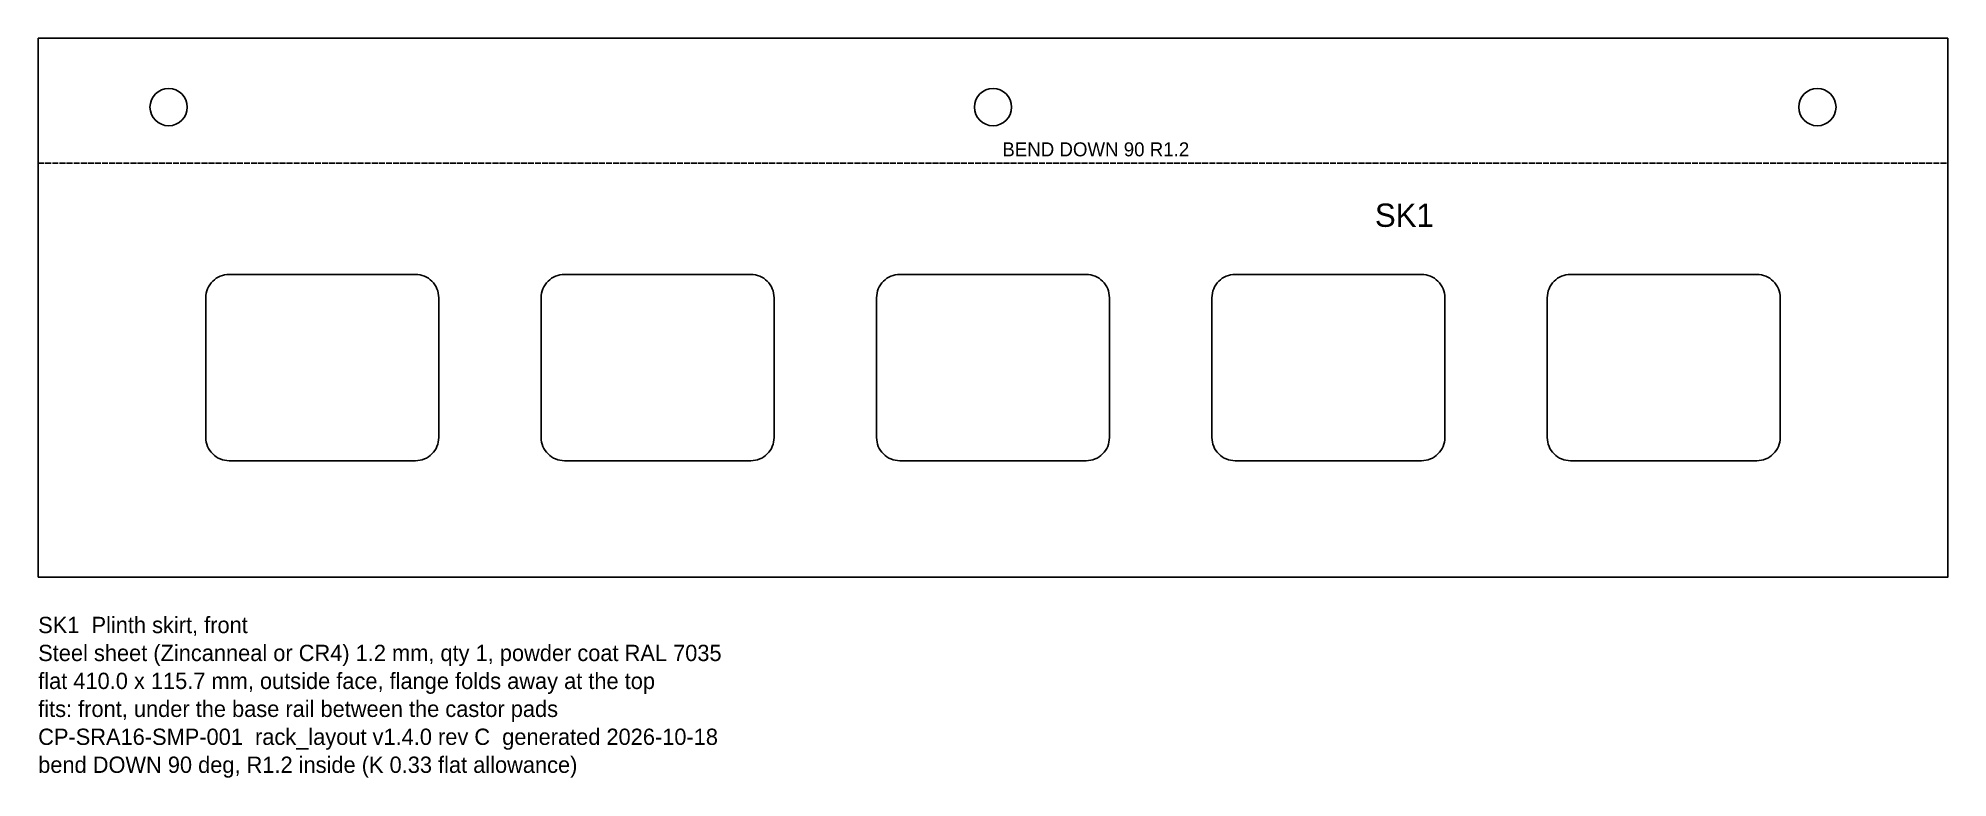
# Model space of a CAD drawing. Header units: millimetres. Extents: x 0 to 410, y -43 to 116.
import ezdxf

# ---------------------------------------------------------------- set-up
doc = ezdxf.new("R2010")
doc.units = ezdxf.units.MM
doc.linetypes.add('DASHED', pattern=[1.524, 1.27, -0.254])
for name, color, linetype in [('BEND', 1, 'DASHED'), ('CUT', 7, 'CONTINUOUS'), ('ETCH', 3, 'CONTINUOUS'), ('NOTES', 8, 'CONTINUOUS')]:
    doc.layers.add(name, color=color, linetype=linetype)

msp = doc.modelspace()

# ---------------------------------------------------------------- linework, layer by layer
at = {"layer": 'BEND'}
msp.add_line((0, 88.85), (410, 88.85), dxfattribs=at)
at = {"layer": 'CUT'}
msp.add_lwpolyline([(0, 0), (410, 0), (410, 115.71), (0, 115.71)], close=True, dxfattribs=at)
for points in [[(41, 25), (81, 25, 0.414214), (86, 30), (86, 60, 0.414214), (81, 65), (41, 65, 0.414214), (36, 60), (36, 30, 0.414214)], [(113, 25), (153, 25, 0.414214), (158, 30), (158, 60, 0.414214), (153, 65), (113, 65, 0.414214), (108, 60), (108, 30, 0.414214)], [(185, 25), (225, 25, 0.414214), (230, 30), (230, 60, 0.414214), (225, 65), (185, 65, 0.414214), (180, 60), (180, 30, 0.414214)], [(257, 25), (297, 25, 0.414214), (302, 30), (302, 60, 0.414214), (297, 65), (257, 65, 0.414214), (252, 60), (252, 30, 0.414214)], [(329, 25), (369, 25, 0.414214), (374, 30), (374, 60, 0.414214), (369, 65), (329, 65, 0.414214), (324, 60), (324, 30, 0.414214)]]:
    msp.add_lwpolyline(points, format="xyb", close=True, dxfattribs=at)
for centre in [(28, 100.91), (205, 100.91), (382, 100.91)]:
    msp.add_circle(centre, 4, dxfattribs=at)

# ---------------------------------------------------------------- texts
at = {"layer": 'BEND'}
msp.add_text('BEND DOWN 90 R1.2', height=3, dxfattribs=at).set_placement((207, 90.35))
at = {"layer": 'ETCH'}
msp.add_text('SK1', height=5, dxfattribs=at).set_placement((287, 75.21))
at = {"layer": 'NOTES'}
for s, p in [('SK1  Plinth skirt, front', (0, -12)), ('Steel sheet (Zincanneal or CR4) 1.2 mm, qty 1, powder coat RAL 7035', (0, -18)), ('flat 410.0 x 115.7 mm, outside face, flange folds away at the top', (0, -24)), ('fits: front, under the base rail between the castor pads', (0, -30)), ('CP-SRA16-SMP-001  rack_layout v1.4.0 rev C  generated 2026-10-18', (0, -36)), ('bend DOWN 90 deg, R1.2 inside (K 0.33 flat allowance)', (0, -42))]:
    msp.add_text(s, height=3.5, dxfattribs=at).set_placement(p)

doc.saveas('drawing.dxf')
